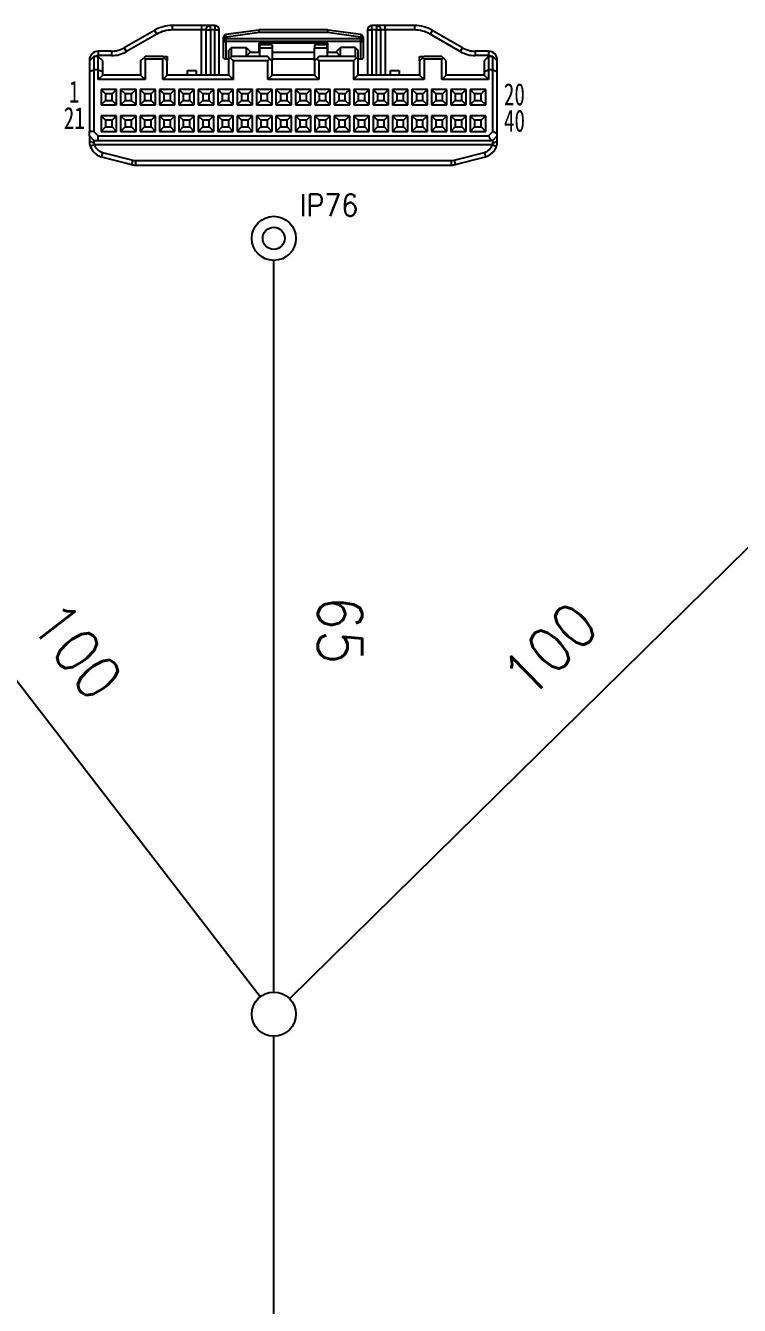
# Model space of a CAD drawing. Header units: inches. Extents: x 47316 to 59086, y 3141 to 11743.
# Drawn here: x 51089.5 to 51170.3, y 8710 to 8854.9 of the extents above; entities that cross this region are included whole.
import ezdxf

# ---------------------------------------------------------------- set-up
doc = ezdxf.new("R2010")
doc.units = ezdxf.units.IN
doc.header["$MEASUREMENT"] = 0
doc.layers.add('___SHELL', color=7, linetype='Continuous')
doc.styles.add('MtX_FangSong_GB2312', font='')
doc.styles.get("Standard").update_dxf_attribs({"font": ''})
doc.styles.get('MtX_FangSong_GB2312').set_extended_font_data('FangSong_GB2312')
doc.styles.get('Standard').set_extended_font_data('SimSun')
doc.linetypes.add('_VH_OTCON', pattern='A,0.0001,[7,VeSys.shx,S=0.1,R=0,X=0,Y=0],-0.4,[7,VeSys.shx,S=0.1,R=0,X=0,Y=0],-0.4,["X",Standard,S=1,R=0,X=-0.5,Y=-0.5],-0.0001,[7,VeSys.shx,S=0.1,R=0,X=0,Y=0],-0.4', length=1.2002)

msp = doc.modelspace()

# ---------------------------------------------------------------- linework, layer by layer
at = {"color": 0, "linetype": '_VH_OTCON', "lineweight": -2, "ltscale": 5}
for p, q in [((51117.59, 8745.44), (51117.59, 8828.31)), ((51116.06, 8744.92), (51061.87, 8815.18)), ((51119.37, 8744.69), (51187.95, 8812.2)), ((51117.59, 8625.32), (51117.59, 8740.44))]:
    msp.add_line(p, q, dxfattribs=at)
at = {"color": 0, "linetype": 'Continuous', "lineweight": -2}
for centre, radius in [((51117.59, 8830.81), 2.5), ((51117.59, 8830.81), 1.25), ((51117.59, 8742.94), 2.5)]:
    msp.add_circle(centre, radius, dxfattribs=at)
at = {"layer": '___SHELL', "color": 0, "lineweight": -2, "ltscale": 0.083205}
for p, q in [((51109.41, 8854.91), (51106.08, 8854.91)), ((51133.54, 8854.91), (51130.21, 8854.91)), ((51109.41, 8854.41), (51106.08, 8854.41)), ((51133.54, 8854.41), (51130.21, 8854.41))]:
    msp.add_line(p, q, dxfattribs=at)
at = {"layer": '___SHELL', "color": 0, "lineweight": -2, "ltscale": 0.0125}
for p, q in [((51106.08, 8854.91), (51106.08, 8854.41)), ((51109.41, 8854.91), (51109.41, 8854.41)), ((51110.41, 8854.41), (51110.41, 8854.91)), ((51110.91, 8854.91), (51110.41, 8854.91)), ((51110.91, 8854.91), (51110.91, 8854.41)), ((51128.71, 8854.41), (51128.71, 8854.91)), ((51129.21, 8854.91), (51128.71, 8854.91)), ((51129.21, 8854.91), (51129.21, 8854.41)), ((51130.21, 8854.41), (51130.21, 8854.91)), ((51133.54, 8854.91), (51133.54, 8854.41)), ((51104.08, 8854.37), (51104.33, 8853.94)), ((51109.91, 8854.41), (51109.41, 8854.41)), ((51109.91, 8854.41), (51110.41, 8854.41)), ((51110.91, 8854.41), (51110.41, 8854.41)), ((51110.91, 8854.41), (51111.41, 8854.41)), ((51128.21, 8854.41), (51128.71, 8854.41)), ((51129.21, 8854.41), (51128.71, 8854.41)), ((51129.21, 8854.41), (51129.71, 8854.41)), ((51130.21, 8854.41), (51129.71, 8854.41)), ((51135.54, 8854.37), (51135.29, 8853.94)), ((51097.71, 8852.01), (51097.71, 8851.51)), ((51099.21, 8852.01), (51099.21, 8851.51)), ((51100.66, 8852.4), (51100.91, 8851.96)), ((51138.96, 8852.4), (51138.71, 8851.96)), ((51140.41, 8852.01), (51140.41, 8851.51)), ((51141.91, 8852.01), (51141.91, 8851.51)), ((51097.71, 8851.41), (51097.21, 8851.41)), ((51105.01, 8851.41), (51105.51, 8851.41)), ((51134.11, 8851.41), (51134.61, 8851.41)), ((51142.41, 8851.41), (51141.91, 8851.41)), ((51097.71, 8849.91), (51097.21, 8849.91)), ((51107.81, 8849.31), (51107.81, 8849.81)), ((51108.81, 8849.81), (51108.81, 8849.31)), ((51130.81, 8849.31), (51130.81, 8849.81)), ((51131.81, 8849.81), (51131.81, 8849.31)), ((51142.41, 8849.91), (51141.91, 8849.91)), ((51097.21, 8842.91), (51096.71, 8842.91)), ((51096.71, 8842.41), (51096.71, 8842.91)), ((51097.21, 8841.91), (51097.71, 8841.91)), ((51097.71, 8841.91), (51097.71, 8842.41)), ((51098.18, 8840.54), (51098.06, 8840.06)), ((51142.35, 8841.41), (51142.83, 8841.26)), ((51101.61, 8839.65), (51101.49, 8839.16)), ((51101.94, 8839.61), (51101.94, 8839.11)), ((51137.68, 8839.61), (51137.68, 8839.11)), ((51138.01, 8839.65), (51138.13, 8839.16))]:
    msp.add_line(p, q, dxfattribs=at)
at = {"layer": '___SHELL', "color": 0, "lineweight": -2, "ltscale": 0.025}
for p, q in [((51110.41, 8854.91), (51109.41, 8854.91)), ((51130.21, 8854.91), (51129.21, 8854.91)), ((51112.51, 8851.11), (51112.51, 8852.11)), ((51112.81, 8851.41), (51112.81, 8852.41)), ((51114.46, 8852.41), (51114.46, 8851.41)), ((51115.91, 8852.91), (51115.91, 8851.91)), ((51123.71, 8851.91), (51123.71, 8852.91)), ((51125.16, 8851.41), (51125.16, 8852.41)), ((51126.81, 8852.41), (51126.81, 8851.41)), ((51127.11, 8852.11), (51127.11, 8851.11)), ((51107.81, 8849.81), (51108.81, 8849.81)), ((51130.81, 8849.81), (51131.81, 8849.81))]:
    msp.add_line(p, q, dxfattribs=at)
at = {"layer": '___SHELL', "color": 0, "lineweight": -2, "ltscale": 0.098779}
for p, q in [((51104.08, 8854.37), (51100.66, 8852.4)), ((51104.33, 8853.94), (51100.91, 8851.96)), ((51138.71, 8851.96), (51135.29, 8853.94)), ((51138.96, 8852.4), (51135.54, 8854.37))]:
    msp.add_line(p, q, dxfattribs=at)
at = {"layer": '___SHELL', "color": 0, "lineweight": -2, "ltscale": 0.127499}
for p, q in [((51109.41, 8849.31), (51109.41, 8854.41)), ((51109.91, 8854.41), (51109.91, 8849.31)), ((51110.41, 8854.41), (51110.41, 8849.31)), ((51110.91, 8849.31), (51110.91, 8854.41)), ((51111.41, 8849.31), (51111.41, 8854.41)), ((51128.21, 8854.41), (51128.21, 8849.31)), ((51128.71, 8854.41), (51128.71, 8849.31)), ((51129.21, 8849.31), (51129.21, 8854.41)), ((51129.71, 8849.31), (51129.71, 8854.41)), ((51130.21, 8854.41), (51130.21, 8849.31))]:
    msp.add_line(p, q, dxfattribs=at)
at = {"layer": '___SHELL', "color": 0, "lineweight": -2, "ltscale": 0.011926}
for p, q in [((51111.91, 8853.11), (51111.91, 8853.58)), ((51127.71, 8853.58), (51127.71, 8853.11))]:
    msp.add_line(p, q, dxfattribs=at)
at = {"layer": '___SHELL', "color": 0, "lineweight": -2, "ltscale": 0.007501}
for p, q in [((51111.91, 8853.58), (51112.21, 8853.58)), ((51127.41, 8853.58), (51127.71, 8853.58)), ((51111.91, 8853.11), (51112.21, 8853.11)), ((51127.41, 8853.11), (51127.71, 8853.11))]:
    msp.add_line(p, q, dxfattribs=at)
at = {"layer": '___SHELL', "color": 0, "lineweight": -2, "ltscale": 0.093938}
for p, q in [((51115.89, 8854.4), (51112.17, 8853.88)), ((51115.93, 8854.11), (51112.21, 8853.58)), ((51127.41, 8853.58), (51123.69, 8854.11)), ((51127.45, 8853.88), (51123.73, 8854.4))]:
    msp.add_line(p, q, dxfattribs=at)
at = {"layer": '___SHELL', "color": 0, "lineweight": -2, "ltscale": 0.0075}
for p, q in [((51112.21, 8853.58), (51112.17, 8853.88)), ((51112.21, 8853.11), (51112.21, 8853.41)), ((51115.89, 8854.4), (51115.93, 8854.11)), ((51123.69, 8854.41), (51123.69, 8854.11)), ((51123.69, 8854.11), (51123.73, 8854.4)), ((51127.45, 8853.88), (51127.41, 8853.58)), ((51127.41, 8853.41), (51127.41, 8853.11)), ((51112.21, 8851.14), (51112.51, 8851.14)), ((51127.11, 8851.14), (51127.41, 8851.14))]:
    msp.add_line(p, q, dxfattribs=at)
at = {"layer": '___SHELL', "color": 0, "lineweight": -2, "ltscale": 0.004427}
for p, q in [((51112.21, 8853.41), (51112.21, 8853.58)), ((51127.41, 8853.58), (51127.41, 8853.41))]:
    msp.add_line(p, q, dxfattribs=at)
at = {"layer": '___SHELL', "color": 0, "lineweight": -2, "ltscale": 0.379999}
for p, q in [((51127.41, 8853.41), (51112.21, 8853.41)), ((51127.41, 8853.11), (51112.21, 8853.11))]:
    msp.add_line(p, q, dxfattribs=at)
at = {"layer": '___SHELL', "color": 0, "lineweight": -2, "ltscale": 0.193951}
for p, q in [((51123.69, 8854.41), (51115.93, 8854.41)), ((51123.69, 8854.11), (51115.93, 8854.11))]:
    msp.add_line(p, q, dxfattribs=at)
at = {"layer": '___SHELL', "color": 0, "lineweight": -2, "ltscale": 0.002332}
msp.add_line((51115.93, 8854.31), (51115.93, 8854.41), dxfattribs=at)
at = {"layer": '___SHELL', "color": 0, "lineweight": -2, "ltscale": 0.005168}
msp.add_line((51115.93, 8854.11), (51115.93, 8854.31), dxfattribs=at)
at = {"layer": '___SHELL', "color": 0, "lineweight": -2, "ltscale": 0.0375}
for p, q in [((51099.21, 8852.01), (51097.71, 8852.01)), ((51141.91, 8852.01), (51140.41, 8852.01)), ((51097.21, 8851.41), (51097.21, 8849.91)), ((51099.21, 8851.51), (51097.71, 8851.51)), ((51097.71, 8849.91), (51097.71, 8851.41)), ((51141.91, 8851.51), (51140.41, 8851.51)), ((51141.91, 8851.41), (51141.91, 8849.91)), ((51142.41, 8849.91), (51142.41, 8851.41))]:
    msp.add_line(p, q, dxfattribs=at)
at = {"layer": '___SHELL', "color": 0, "lineweight": -2, "ltscale": 0.047373}
for p, q in [((51111.91, 8851.21), (51111.91, 8853.11)), ((51127.71, 8853.11), (51127.71, 8851.21))]:
    msp.add_line(p, q, dxfattribs=at)
at = {"layer": '___SHELL', "color": 0, "lineweight": -2, "ltscale": 0.04928}
for p, q in [((51112.21, 8851.14), (51112.21, 8853.11)), ((51127.41, 8853.11), (51127.41, 8851.14))]:
    msp.add_line(p, q, dxfattribs=at)
at = {"layer": '___SHELL', "color": 0, "lineweight": -2, "ltscale": 0.010606}
for p, q in [((51112.81, 8852.41), (51112.51, 8852.11)), ((51126.81, 8852.41), (51127.11, 8852.11))]:
    msp.add_line(p, q, dxfattribs=at)
at = {"layer": '___SHELL', "color": 0, "lineweight": -2, "ltscale": 0.041251}
for p, q in [((51112.81, 8852.41), (51114.46, 8852.41)), ((51126.81, 8852.41), (51125.16, 8852.41))]:
    msp.add_line(p, q, dxfattribs=at)
at = {"layer": '___SHELL', "color": 0, "lineweight": -2, "ltscale": 0.015909}
for p, q in [((51114.46, 8852.41), (51114.91, 8851.96)), ((51125.16, 8852.41), (51124.71, 8851.96))]:
    msp.add_line(p, q, dxfattribs=at)
at = {"layer": '___SHELL', "color": 0, "lineweight": -2, "ltscale": 0.016684}
for p, q in [((51114.91, 8851.9), (51114.46, 8851.41)), ((51125.16, 8851.41), (51124.71, 8851.9))]:
    msp.add_line(p, q, dxfattribs=at)
at = {"layer": '___SHELL', "color": 0, "lineweight": -2, "ltscale": 0.001429}
for p, q in [((51114.91, 8851.96), (51114.91, 8851.9)), ((51124.71, 8851.9), (51124.71, 8851.96))]:
    msp.add_line(p, q, dxfattribs=at)
at = {"layer": '___SHELL', "color": 0, "lineweight": -2, "ltscale": 0.026875}
for p, q in [((51114.91, 8851.91), (51115.99, 8851.91)), ((51123.64, 8851.91), (51124.71, 8851.91))]:
    msp.add_line(p, q, dxfattribs=at)
at = {"layer": '___SHELL', "color": 0, "lineweight": -2, "ltscale": 0.195001}
msp.add_line((51123.71, 8852.91), (51115.91, 8852.91), dxfattribs=at)
at = {"layer": '___SHELL', "color": 0, "lineweight": -2, "ltscale": 0.035625}
for p, q in [((51117.41, 8852.71), (51115.99, 8852.71)), ((51117.41, 8852.35), (51115.99, 8852.35)), ((51123.64, 8852.71), (51122.21, 8852.71)), ((51123.64, 8852.35), (51122.21, 8852.35))]:
    msp.add_line(p, q, dxfattribs=at)
at = {"layer": '___SHELL', "color": 0, "lineweight": -2, "ltscale": 0.009042}
for p, q in [((51115.99, 8852.71), (51115.99, 8852.35)), ((51117.41, 8852.71), (51117.41, 8852.35)), ((51122.21, 8852.71), (51122.21, 8852.35)), ((51123.64, 8852.35), (51123.64, 8852.71))]:
    msp.add_line(p, q, dxfattribs=at)
at = {"layer": '___SHELL', "color": 0, "lineweight": -2, "ltscale": 0.023458}
for p, q in [((51115.99, 8852.35), (51115.99, 8851.41)), ((51123.64, 8852.35), (51123.64, 8851.41))]:
    msp.add_line(p, q, dxfattribs=at)
at = {"layer": '___SHELL', "color": 0, "lineweight": -2, "ltscale": 0.035958}
for p, q in [((51117.41, 8852.35), (51117.41, 8850.91)), ((51122.21, 8850.91), (51122.21, 8852.35))]:
    msp.add_line(p, q, dxfattribs=at)
at = {"layer": '___SHELL', "color": 0, "lineweight": -2, "ltscale": 0.120001}
for p, q in [((51117.41, 8851.91), (51122.21, 8851.91)), ((51117.41, 8851.14), (51122.21, 8851.14)), ((51122.21, 8849.31), (51117.41, 8849.31))]:
    msp.add_line(p, q, dxfattribs=at)
at = {"layer": '___SHELL', "color": 0, "lineweight": -2, "ltscale": 0.017678}
for p, q in [((51097.21, 8851.41), (51096.71, 8850.91)), ((51098.21, 8850.91), (51097.71, 8851.41)), ((51141.91, 8851.41), (51141.41, 8850.91)), ((51142.91, 8850.91), (51142.41, 8851.41)), ((51098.21, 8849.31), (51097.71, 8848.81)), ((51102.51, 8849.31), (51103.01, 8848.81)), ((51105.51, 8849.31), (51105.01, 8848.81)), ((51113.01, 8848.81), (51112.51, 8849.31)), ((51117.41, 8849.31), (51116.91, 8848.81)), ((51122.21, 8849.31), (51122.71, 8848.81)), ((51126.61, 8848.81), (51127.11, 8849.31)), ((51134.11, 8849.31), (51134.61, 8848.81)), ((51137.11, 8849.31), (51136.61, 8848.81)), ((51141.41, 8849.31), (51141.91, 8848.81)), ((51098.04, 8847.68), (51098.54, 8847.18)), ((51099.79, 8847.68), (51099.29, 8847.18)), ((51100.24, 8847.68), (51100.74, 8847.18)), ((51101.99, 8847.68), (51101.49, 8847.18)), ((51102.44, 8847.68), (51102.94, 8847.18)), ((51104.19, 8847.68), (51103.69, 8847.18)), ((51104.64, 8847.68), (51105.14, 8847.18)), ((51106.39, 8847.68), (51105.89, 8847.18)), ((51106.84, 8847.68), (51107.34, 8847.18)), ((51108.59, 8847.68), (51108.09, 8847.18)), ((51109.04, 8847.68), (51109.54, 8847.18)), ((51110.79, 8847.68), (51110.29, 8847.18)), ((51111.24, 8847.68), (51111.74, 8847.18)), ((51112.99, 8847.68), (51112.49, 8847.18)), ((51113.44, 8847.68), (51113.94, 8847.18)), ((51115.19, 8847.68), (51114.69, 8847.18)), ((51115.64, 8847.68), (51116.14, 8847.18)), ((51117.39, 8847.68), (51116.89, 8847.18)), ((51117.84, 8847.68), (51118.34, 8847.18)), ((51119.59, 8847.68), (51119.09, 8847.18)), ((51120.04, 8847.68), (51120.54, 8847.18)), ((51121.79, 8847.68), (51121.29, 8847.18)), ((51122.24, 8847.68), (51122.74, 8847.18)), ((51123.99, 8847.68), (51123.49, 8847.18)), ((51124.44, 8847.68), (51124.94, 8847.18)), ((51126.19, 8847.68), (51125.69, 8847.18)), ((51126.64, 8847.68), (51127.14, 8847.18)), ((51128.39, 8847.68), (51127.89, 8847.18)), ((51128.84, 8847.68), (51129.34, 8847.18)), ((51130.59, 8847.68), (51130.09, 8847.18)), ((51131.04, 8847.68), (51131.54, 8847.18)), ((51132.79, 8847.68), (51132.29, 8847.18)), ((51133.24, 8847.68), (51133.74, 8847.18)), ((51134.99, 8847.68), (51134.49, 8847.18)), ((51135.44, 8847.68), (51135.94, 8847.18)), ((51137.19, 8847.68), (51136.69, 8847.18)), ((51137.64, 8847.68), (51138.14, 8847.18)), ((51139.39, 8847.68), (51138.89, 8847.18)), ((51139.84, 8847.68), (51140.34, 8847.18)), ((51141.59, 8847.68), (51141.09, 8847.18)), ((51098.04, 8845.93), (51098.54, 8846.43)), ((51099.79, 8845.93), (51099.29, 8846.43)), ((51100.24, 8845.93), (51100.74, 8846.43)), ((51101.99, 8845.93), (51101.49, 8846.43)), ((51102.44, 8845.93), (51102.94, 8846.43)), ((51104.19, 8845.93), (51103.69, 8846.43)), ((51104.64, 8845.93), (51105.14, 8846.43)), ((51106.39, 8845.93), (51105.89, 8846.43)), ((51106.84, 8845.93), (51107.34, 8846.43)), ((51108.59, 8845.93), (51108.09, 8846.43)), ((51109.04, 8845.93), (51109.54, 8846.43)), ((51110.79, 8845.93), (51110.29, 8846.43)), ((51111.24, 8845.93), (51111.74, 8846.43)), ((51112.99, 8845.93), (51112.49, 8846.43)), ((51113.44, 8845.93), (51113.94, 8846.43)), ((51115.19, 8845.93), (51114.69, 8846.43)), ((51115.64, 8845.93), (51116.14, 8846.43)), ((51117.39, 8845.93), (51116.89, 8846.43)), ((51117.84, 8845.93), (51118.34, 8846.43)), ((51119.59, 8845.93), (51119.09, 8846.43)), ((51120.04, 8845.93), (51120.54, 8846.43)), ((51121.79, 8845.93), (51121.29, 8846.43)), ((51122.24, 8845.93), (51122.74, 8846.43)), ((51123.99, 8845.93), (51123.49, 8846.43)), ((51124.44, 8845.93), (51124.94, 8846.43)), ((51126.19, 8845.93), (51125.69, 8846.43)), ((51126.64, 8845.93), (51127.14, 8846.43)), ((51128.39, 8845.93), (51127.89, 8846.43)), ((51128.84, 8845.93), (51129.34, 8846.43)), ((51130.59, 8845.93), (51130.09, 8846.43)), ((51131.04, 8845.93), (51131.54, 8846.43)), ((51132.79, 8845.93), (51132.29, 8846.43)), ((51133.24, 8845.93), (51133.74, 8846.43)), ((51134.99, 8845.93), (51134.49, 8846.43)), ((51135.44, 8845.93), (51135.94, 8846.43)), ((51137.19, 8845.93), (51136.69, 8846.43)), ((51137.64, 8845.93), (51138.14, 8846.43)), ((51139.39, 8845.93), (51138.89, 8846.43)), ((51139.84, 8845.93), (51140.34, 8846.43)), ((51141.59, 8845.93), (51141.09, 8846.43)), ((51098.04, 8844.68), (51098.54, 8844.18)), ((51099.79, 8844.68), (51099.29, 8844.18)), ((51100.24, 8844.68), (51100.74, 8844.18)), ((51101.99, 8844.68), (51101.49, 8844.18)), ((51102.44, 8844.68), (51102.94, 8844.18)), ((51104.19, 8844.68), (51103.69, 8844.18)), ((51104.64, 8844.68), (51105.14, 8844.18)), ((51106.39, 8844.68), (51105.89, 8844.18)), ((51106.84, 8844.68), (51107.34, 8844.18)), ((51108.59, 8844.68), (51108.09, 8844.18)), ((51109.04, 8844.68), (51109.54, 8844.18)), ((51110.79, 8844.68), (51110.29, 8844.18)), ((51111.24, 8844.68), (51111.74, 8844.18)), ((51112.99, 8844.68), (51112.49, 8844.18)), ((51113.44, 8844.68), (51113.94, 8844.18)), ((51115.19, 8844.68), (51114.69, 8844.18)), ((51115.64, 8844.68), (51116.14, 8844.18)), ((51117.39, 8844.68), (51116.89, 8844.18)), ((51117.84, 8844.68), (51118.34, 8844.18)), ((51119.59, 8844.68), (51119.09, 8844.18)), ((51120.04, 8844.68), (51120.54, 8844.18)), ((51121.79, 8844.68), (51121.29, 8844.18)), ((51122.24, 8844.68), (51122.74, 8844.18)), ((51123.99, 8844.68), (51123.49, 8844.18)), ((51124.44, 8844.68), (51124.94, 8844.18)), ((51126.19, 8844.68), (51125.69, 8844.18)), ((51126.64, 8844.68), (51127.14, 8844.18)), ((51128.39, 8844.68), (51127.89, 8844.18)), ((51128.84, 8844.68), (51129.34, 8844.18)), ((51130.59, 8844.68), (51130.09, 8844.18)), ((51131.04, 8844.68), (51131.54, 8844.18)), ((51132.79, 8844.68), (51132.29, 8844.18)), ((51133.24, 8844.68), (51133.74, 8844.18)), ((51134.99, 8844.68), (51134.49, 8844.18)), ((51135.44, 8844.68), (51135.94, 8844.18)), ((51137.19, 8844.68), (51136.69, 8844.18)), ((51137.64, 8844.68), (51138.14, 8844.18)), ((51139.39, 8844.68), (51138.89, 8844.18)), ((51139.84, 8844.68), (51140.34, 8844.18)), ((51141.59, 8844.68), (51141.09, 8844.18)), ((51098.04, 8842.93), (51098.54, 8843.43)), ((51099.79, 8842.93), (51099.29, 8843.43)), ((51100.24, 8842.93), (51100.74, 8843.43)), ((51101.99, 8842.93), (51101.49, 8843.43)), ((51102.44, 8842.93), (51102.94, 8843.43)), ((51104.19, 8842.93), (51103.69, 8843.43)), ((51104.64, 8842.93), (51105.14, 8843.43)), ((51106.39, 8842.93), (51105.89, 8843.43)), ((51106.84, 8842.93), (51107.34, 8843.43)), ((51108.59, 8842.93), (51108.09, 8843.43)), ((51109.04, 8842.93), (51109.54, 8843.43)), ((51110.79, 8842.93), (51110.29, 8843.43)), ((51111.24, 8842.93), (51111.74, 8843.43)), ((51112.99, 8842.93), (51112.49, 8843.43)), ((51113.44, 8842.93), (51113.94, 8843.43)), ((51115.19, 8842.93), (51114.69, 8843.43)), ((51115.64, 8842.93), (51116.14, 8843.43)), ((51117.39, 8842.93), (51116.89, 8843.43)), ((51117.84, 8842.93), (51118.34, 8843.43)), ((51119.59, 8842.93), (51119.09, 8843.43)), ((51120.04, 8842.93), (51120.54, 8843.43)), ((51121.79, 8842.93), (51121.29, 8843.43)), ((51122.24, 8842.93), (51122.74, 8843.43)), ((51123.99, 8842.93), (51123.49, 8843.43)), ((51124.44, 8842.93), (51124.94, 8843.43)), ((51126.19, 8842.93), (51125.69, 8843.43)), ((51126.64, 8842.93), (51127.14, 8843.43)), ((51128.39, 8842.93), (51127.89, 8843.43)), ((51128.84, 8842.93), (51129.34, 8843.43)), ((51130.59, 8842.93), (51130.09, 8843.43)), ((51131.04, 8842.93), (51131.54, 8843.43)), ((51132.79, 8842.93), (51132.29, 8843.43)), ((51133.24, 8842.93), (51133.74, 8843.43)), ((51134.99, 8842.93), (51134.49, 8843.43)), ((51135.44, 8842.93), (51135.94, 8843.43)), ((51137.19, 8842.93), (51136.69, 8843.43)), ((51137.64, 8842.93), (51138.14, 8843.43)), ((51139.39, 8842.93), (51138.89, 8843.43)), ((51139.84, 8842.93), (51140.34, 8843.43)), ((51141.59, 8842.93), (51141.09, 8843.43)), ((51096.71, 8842.41), (51097.21, 8841.91)), ((51097.21, 8842.91), (51097.71, 8842.41)), ((51142.41, 8842.91), (51141.91, 8842.41)), ((51142.41, 8841.91), (51142.91, 8842.41))]:
    msp.add_line(p, q, dxfattribs=at)
at = {"layer": '___SHELL', "color": 0, "lineweight": -2, "ltscale": 0.0025}
for p, q in [((51096.71, 8851.01), (51096.71, 8850.91)), ((51142.91, 8850.91), (51142.91, 8851.01))]:
    msp.add_line(p, q, dxfattribs=at)
at = {"layer": '___SHELL', "color": 0, "lineweight": -2, "ltscale": 0.002499}
for p, q in [((51096.71, 8851.01), (51096.81, 8851.01)), ((51142.81, 8851.01), (51142.91, 8851.01))]:
    msp.add_line(p, q, dxfattribs=at)
at = {"layer": '___SHELL', "color": 0, "lineweight": -2, "ltscale": 0.030177}
for p, q in [((51096.71, 8850.91), (51096.71, 8849.7)), ((51098.21, 8849.7), (51098.21, 8850.91)), ((51141.41, 8850.91), (51141.41, 8849.7)), ((51142.91, 8849.7), (51142.91, 8850.91))]:
    msp.add_line(p, q, dxfattribs=at)
at = {"layer": '___SHELL', "color": 0, "lineweight": -2, "ltscale": 0.012374}
for p, q in [((51102.51, 8850.91), (51102.86, 8851.26)), ((51137.11, 8850.91), (51136.76, 8851.26))]:
    msp.add_line(p, q, dxfattribs=at)
at = {"layer": '___SHELL', "color": 0, "lineweight": -2, "ltscale": 0.039999}
for p, q in [((51102.51, 8850.91), (51102.51, 8849.31)), ((51105.51, 8849.31), (51105.51, 8850.91)), ((51117.41, 8849.31), (51117.41, 8850.91)), ((51122.21, 8850.91), (51122.21, 8849.31)), ((51134.11, 8850.91), (51134.11, 8849.31)), ((51137.11, 8849.31), (51137.11, 8850.91))]:
    msp.add_line(p, q, dxfattribs=at)
at = {"layer": '___SHELL', "color": 0, "lineweight": -2, "ltscale": 0.005304}
for p, q in [((51103.01, 8851.41), (51102.86, 8851.26)), ((51102.86, 8851.26), (51103.01, 8851.11)), ((51112.81, 8851.41), (51112.66, 8851.26)), ((51126.81, 8851.41), (51126.96, 8851.26)), ((51136.61, 8851.41), (51136.76, 8851.26)), ((51136.76, 8851.26), (51136.61, 8851.11))]:
    msp.add_line(p, q, dxfattribs=at)
at = {"layer": '___SHELL', "color": 0, "lineweight": -2, "ltscale": 0.05}
for p, q in [((51105.01, 8851.41), (51103.01, 8851.41)), ((51105.01, 8851.11), (51103.01, 8851.11)), ((51136.61, 8851.41), (51134.61, 8851.41)), ((51136.61, 8851.11), (51134.61, 8851.11))]:
    msp.add_line(p, q, dxfattribs=at)
at = {"layer": '___SHELL', "color": 0, "lineweight": -2, "ltscale": 0.0575}
for p, q in [((51103.01, 8851.11), (51103.01, 8848.81)), ((51105.01, 8848.81), (51105.01, 8851.11)), ((51134.61, 8851.11), (51134.61, 8848.81)), ((51136.61, 8848.81), (51136.61, 8851.11))]:
    msp.add_line(p, q, dxfattribs=at)
at = {"layer": '___SHELL', "color": 0, "lineweight": -2, "ltscale": 0.005303}
for p, q in [((51105.01, 8851.41), (51105.16, 8851.26)), ((51105.16, 8851.26), (51105.01, 8851.11)), ((51112.51, 8851.11), (51112.66, 8851.26)), ((51126.96, 8851.26), (51127.11, 8851.11)), ((51134.61, 8851.41), (51134.46, 8851.26)), ((51134.61, 8851.11), (51134.46, 8851.26))]:
    msp.add_line(p, q, dxfattribs=at)
at = {"layer": '___SHELL', "color": 0, "lineweight": -2, "ltscale": 0.012375}
for p, q in [((51105.51, 8850.91), (51105.16, 8851.26)), ((51112.66, 8851.26), (51113.01, 8850.91)), ((51126.61, 8850.91), (51126.96, 8851.26)), ((51134.11, 8850.91), (51134.46, 8851.26))]:
    msp.add_line(p, q, dxfattribs=at)
at = {"layer": '___SHELL', "color": 0, "lineweight": -2, "ltscale": 0.012499}
for p, q in [((51105.51, 8851.41), (51105.51, 8850.91)), ((51134.11, 8850.91), (51134.11, 8851.41))]:
    msp.add_line(p, q, dxfattribs=at)
at = {"layer": '___SHELL', "color": 0, "lineweight": -2, "ltscale": 0.045}
for p, q in [((51112.51, 8849.31), (51112.51, 8851.11)), ((51127.11, 8851.11), (51127.11, 8849.31))]:
    msp.add_line(p, q, dxfattribs=at)
at = {"layer": '___SHELL', "color": 0, "lineweight": -2, "ltscale": 0.102499}
for p, q in [((51116.91, 8851.41), (51112.81, 8851.41)), ((51126.81, 8851.41), (51122.71, 8851.41))]:
    msp.add_line(p, q, dxfattribs=at)
at = {"layer": '___SHELL', "color": 0, "lineweight": -2, "ltscale": 0.097499}
for p, q in [((51116.91, 8850.91), (51113.01, 8850.91)), ((51126.61, 8850.91), (51122.71, 8850.91))]:
    msp.add_line(p, q, dxfattribs=at)
at = {"layer": '___SHELL', "color": 0, "lineweight": -2, "ltscale": 0.052499}
for p, q in [((51113.01, 8848.81), (51113.01, 8850.91)), ((51116.91, 8848.81), (51116.91, 8850.91)), ((51122.71, 8850.91), (51122.71, 8848.81)), ((51126.61, 8850.91), (51126.61, 8848.81))]:
    msp.add_line(p, q, dxfattribs=at)
at = {"layer": '___SHELL', "color": 0, "lineweight": -2, "ltscale": 0.008839}
for p, q in [((51116.91, 8851.41), (51117.16, 8851.16)), ((51117.16, 8851.16), (51116.91, 8850.91)), ((51117.41, 8850.91), (51117.16, 8851.16)), ((51122.21, 8850.91), (51122.46, 8851.16)), ((51122.46, 8851.16), (51122.71, 8851.41)), ((51122.71, 8850.91), (51122.46, 8851.16))]:
    msp.add_line(p, q, dxfattribs=at)
at = {"layer": '___SHELL', "color": 0, "lineweight": -2, "ltscale": 0.01353}
for p, q in [((51096.71, 8849.7), (51097.21, 8849.91)), ((51097.71, 8849.91), (51098.21, 8849.7)), ((51141.41, 8849.7), (51141.91, 8849.91)), ((51142.41, 8849.91), (51142.91, 8849.7))]:
    msp.add_line(p, q, dxfattribs=at)
at = {"layer": '___SHELL', "color": 0, "lineweight": -2, "ltscale": 0.169823}
msp.add_line((51096.71, 8849.7), (51096.71, 8842.91), dxfattribs=at)
at = {"layer": '___SHELL', "color": 0, "lineweight": -2, "ltscale": 0.175}
for p, q in [((51097.21, 8849.91), (51097.21, 8842.91)), ((51112.51, 8849.31), (51105.51, 8849.31)), ((51134.11, 8849.31), (51127.11, 8849.31)), ((51142.41, 8842.91), (51142.41, 8849.91))]:
    msp.add_line(p, q, dxfattribs=at)
at = {"layer": '___SHELL', "color": 0, "lineweight": -2, "ltscale": 0.027499}
for p, q in [((51097.71, 8848.81), (51097.71, 8849.91)), ((51141.91, 8849.91), (51141.91, 8848.81))]:
    msp.add_line(p, q, dxfattribs=at)
at = {"layer": '___SHELL', "color": 0, "lineweight": -2, "ltscale": 0.009822}
for p, q in [((51098.21, 8849.31), (51098.21, 8849.7)), ((51141.41, 8849.7), (51141.41, 8849.31))]:
    msp.add_line(p, q, dxfattribs=at)
at = {"layer": '___SHELL', "color": 0, "lineweight": -2, "ltscale": 0.1075}
for p, q in [((51102.51, 8849.31), (51098.21, 8849.31)), ((51141.41, 8849.31), (51137.11, 8849.31))]:
    msp.add_line(p, q, dxfattribs=at)
at = {"layer": '___SHELL', "color": 0, "lineweight": -2, "ltscale": 0.176073}
msp.add_line((51142.91, 8842.66), (51142.91, 8849.7), dxfattribs=at)
at = {"layer": '___SHELL', "color": 0, "lineweight": -2, "ltscale": 0.1325}
for p, q in [((51103.01, 8848.81), (51097.71, 8848.81)), ((51141.91, 8848.81), (51136.61, 8848.81))]:
    msp.add_line(p, q, dxfattribs=at)
at = {"layer": '___SHELL', "color": 0, "lineweight": -2, "ltscale": 0.04375}
for p, q in [((51099.79, 8847.68), (51098.04, 8847.68)), ((51098.04, 8847.68), (51098.04, 8845.93)), ((51099.79, 8845.93), (51099.79, 8847.68)), ((51101.99, 8847.68), (51100.24, 8847.68)), ((51100.24, 8847.68), (51100.24, 8845.93)), ((51101.99, 8845.93), (51101.99, 8847.68)), ((51104.19, 8847.68), (51102.44, 8847.68)), ((51102.44, 8847.68), (51102.44, 8845.93)), ((51104.19, 8845.93), (51104.19, 8847.68)), ((51106.39, 8847.68), (51104.64, 8847.68)), ((51104.64, 8847.68), (51104.64, 8845.93)), ((51106.39, 8845.93), (51106.39, 8847.68)), ((51108.59, 8847.68), (51106.84, 8847.68)), ((51106.84, 8847.68), (51106.84, 8845.93)), ((51108.59, 8845.93), (51108.59, 8847.68)), ((51110.79, 8847.68), (51109.04, 8847.68)), ((51109.04, 8847.68), (51109.04, 8845.93)), ((51110.79, 8845.93), (51110.79, 8847.68)), ((51112.99, 8847.68), (51111.24, 8847.68)), ((51111.24, 8847.68), (51111.24, 8845.93)), ((51112.99, 8845.93), (51112.99, 8847.68)), ((51115.19, 8847.68), (51113.44, 8847.68)), ((51113.44, 8847.68), (51113.44, 8845.93)), ((51115.19, 8845.93), (51115.19, 8847.68)), ((51117.39, 8847.68), (51115.64, 8847.68)), ((51115.64, 8847.68), (51115.64, 8845.93)), ((51117.39, 8845.93), (51117.39, 8847.68)), ((51119.59, 8847.68), (51117.84, 8847.68)), ((51117.84, 8847.68), (51117.84, 8845.93)), ((51119.59, 8845.93), (51119.59, 8847.68)), ((51121.79, 8847.68), (51120.04, 8847.68)), ((51120.04, 8847.68), (51120.04, 8845.93)), ((51121.79, 8845.93), (51121.79, 8847.68)), ((51123.99, 8847.68), (51122.24, 8847.68)), ((51122.24, 8847.68), (51122.24, 8845.93)), ((51123.99, 8845.93), (51123.99, 8847.68)), ((51126.19, 8847.68), (51124.44, 8847.68)), ((51124.44, 8847.68), (51124.44, 8845.93)), ((51126.19, 8845.93), (51126.19, 8847.68)), ((51128.39, 8847.68), (51126.64, 8847.68)), ((51126.64, 8847.68), (51126.64, 8845.93)), ((51128.39, 8845.93), (51128.39, 8847.68)), ((51130.59, 8847.68), (51128.84, 8847.68)), ((51128.84, 8847.68), (51128.84, 8845.93)), ((51130.59, 8845.93), (51130.59, 8847.68)), ((51132.79, 8847.68), (51131.04, 8847.68)), ((51131.04, 8847.68), (51131.04, 8845.93)), ((51132.79, 8845.93), (51132.79, 8847.68)), ((51134.99, 8847.68), (51133.24, 8847.68)), ((51133.24, 8847.68), (51133.24, 8845.93)), ((51134.99, 8845.93), (51134.99, 8847.68)), ((51137.19, 8847.68), (51135.44, 8847.68)), ((51135.44, 8847.68), (51135.44, 8845.93)), ((51137.19, 8845.93), (51137.19, 8847.68)), ((51139.39, 8847.68), (51137.64, 8847.68)), ((51137.64, 8847.68), (51137.64, 8845.93)), ((51139.39, 8845.93), (51139.39, 8847.68)), ((51141.59, 8847.68), (51139.84, 8847.68)), ((51139.84, 8847.68), (51139.84, 8845.93)), ((51141.59, 8845.93), (51141.59, 8847.68)), ((51098.04, 8845.93), (51099.79, 8845.93)), ((51099.79, 8844.68), (51098.04, 8844.68)), ((51098.04, 8844.68), (51098.04, 8842.93)), ((51099.79, 8842.93), (51099.79, 8844.68)), ((51100.24, 8845.93), (51101.99, 8845.93)), ((51101.99, 8844.68), (51100.24, 8844.68)), ((51100.24, 8844.68), (51100.24, 8842.93)), ((51101.99, 8842.93), (51101.99, 8844.68)), ((51102.44, 8845.93), (51104.19, 8845.93)), ((51104.19, 8844.68), (51102.44, 8844.68)), ((51102.44, 8844.68), (51102.44, 8842.93)), ((51104.19, 8842.93), (51104.19, 8844.68)), ((51104.64, 8845.93), (51106.39, 8845.93)), ((51106.39, 8844.68), (51104.64, 8844.68)), ((51104.64, 8844.68), (51104.64, 8842.93)), ((51106.39, 8842.93), (51106.39, 8844.68)), ((51106.84, 8845.93), (51108.59, 8845.93)), ((51108.59, 8844.68), (51106.84, 8844.68)), ((51106.84, 8844.68), (51106.84, 8842.93)), ((51108.59, 8842.93), (51108.59, 8844.68)), ((51109.04, 8845.93), (51110.79, 8845.93)), ((51110.79, 8844.68), (51109.04, 8844.68)), ((51109.04, 8844.68), (51109.04, 8842.93)), ((51110.79, 8842.93), (51110.79, 8844.68)), ((51111.24, 8845.93), (51112.99, 8845.93)), ((51112.99, 8844.68), (51111.24, 8844.68)), ((51111.24, 8844.68), (51111.24, 8842.93)), ((51112.99, 8842.93), (51112.99, 8844.68)), ((51113.44, 8845.93), (51115.19, 8845.93)), ((51115.19, 8844.68), (51113.44, 8844.68)), ((51113.44, 8844.68), (51113.44, 8842.93)), ((51115.19, 8842.93), (51115.19, 8844.68)), ((51115.64, 8845.93), (51117.39, 8845.93)), ((51117.39, 8844.68), (51115.64, 8844.68)), ((51115.64, 8844.68), (51115.64, 8842.93)), ((51117.39, 8842.93), (51117.39, 8844.68)), ((51117.84, 8845.93), (51119.59, 8845.93)), ((51119.59, 8844.68), (51117.84, 8844.68)), ((51117.84, 8844.68), (51117.84, 8842.93)), ((51119.59, 8842.93), (51119.59, 8844.68)), ((51120.04, 8845.93), (51121.79, 8845.93)), ((51121.79, 8844.68), (51120.04, 8844.68)), ((51120.04, 8844.68), (51120.04, 8842.93)), ((51121.79, 8842.93), (51121.79, 8844.68)), ((51122.24, 8845.93), (51123.99, 8845.93)), ((51123.99, 8844.68), (51122.24, 8844.68)), ((51122.24, 8844.68), (51122.24, 8842.93)), ((51123.99, 8842.93), (51123.99, 8844.68)), ((51124.44, 8845.93), (51126.19, 8845.93)), ((51126.19, 8844.68), (51124.44, 8844.68)), ((51124.44, 8844.68), (51124.44, 8842.93)), ((51126.19, 8842.93), (51126.19, 8844.68)), ((51126.64, 8845.93), (51128.39, 8845.93)), ((51128.39, 8844.68), (51126.64, 8844.68)), ((51126.64, 8844.68), (51126.64, 8842.93)), ((51128.39, 8842.93), (51128.39, 8844.68)), ((51128.84, 8845.93), (51130.59, 8845.93)), ((51130.59, 8844.68), (51128.84, 8844.68)), ((51128.84, 8844.68), (51128.84, 8842.93)), ((51130.59, 8842.93), (51130.59, 8844.68)), ((51131.04, 8845.93), (51132.79, 8845.93)), ((51132.79, 8844.68), (51131.04, 8844.68)), ((51131.04, 8844.68), (51131.04, 8842.93)), ((51132.79, 8842.93), (51132.79, 8844.68)), ((51133.24, 8845.93), (51134.99, 8845.93)), ((51134.99, 8844.68), (51133.24, 8844.68)), ((51133.24, 8844.68), (51133.24, 8842.93)), ((51134.99, 8842.93), (51134.99, 8844.68)), ((51135.44, 8845.93), (51137.19, 8845.93)), ((51137.19, 8844.68), (51135.44, 8844.68)), ((51135.44, 8844.68), (51135.44, 8842.93)), ((51137.19, 8842.93), (51137.19, 8844.68)), ((51137.64, 8845.93), (51139.39, 8845.93)), ((51139.39, 8844.68), (51137.64, 8844.68)), ((51137.64, 8844.68), (51137.64, 8842.93)), ((51139.39, 8842.93), (51139.39, 8844.68)), ((51139.84, 8845.93), (51141.59, 8845.93)), ((51141.59, 8844.68), (51139.84, 8844.68)), ((51139.84, 8844.68), (51139.84, 8842.93)), ((51141.59, 8842.93), (51141.59, 8844.68)), ((51098.04, 8842.93), (51099.79, 8842.93)), ((51100.24, 8842.93), (51101.99, 8842.93)), ((51102.44, 8842.93), (51104.19, 8842.93)), ((51104.64, 8842.93), (51106.39, 8842.93)), ((51106.84, 8842.93), (51108.59, 8842.93)), ((51109.04, 8842.93), (51110.79, 8842.93)), ((51111.24, 8842.93), (51112.99, 8842.93)), ((51113.44, 8842.93), (51115.19, 8842.93)), ((51115.64, 8842.93), (51117.39, 8842.93)), ((51117.84, 8842.93), (51119.59, 8842.93)), ((51120.04, 8842.93), (51121.79, 8842.93)), ((51122.24, 8842.93), (51123.99, 8842.93)), ((51124.44, 8842.93), (51126.19, 8842.93)), ((51126.64, 8842.93), (51128.39, 8842.93)), ((51128.84, 8842.93), (51130.59, 8842.93)), ((51131.04, 8842.93), (51132.79, 8842.93)), ((51133.24, 8842.93), (51134.99, 8842.93)), ((51135.44, 8842.93), (51137.19, 8842.93)), ((51137.64, 8842.93), (51139.39, 8842.93)), ((51139.84, 8842.93), (51141.59, 8842.93))]:
    msp.add_line(p, q, dxfattribs=at)
at = {"layer": '___SHELL', "color": 0, "lineweight": -2, "ltscale": 0.2}
for p, q in [((51113.01, 8848.81), (51105.01, 8848.81)), ((51134.61, 8848.81), (51126.61, 8848.81))]:
    msp.add_line(p, q, dxfattribs=at)
at = {"layer": '___SHELL', "color": 0, "lineweight": -2, "ltscale": 0.145001}
msp.add_line((51122.71, 8848.81), (51116.91, 8848.81), dxfattribs=at)
at = {"layer": '___SHELL', "color": 0, "lineweight": -2, "ltscale": 0.01875}
for p, q in [((51099.29, 8847.18), (51098.54, 8847.18)), ((51098.54, 8847.18), (51098.54, 8846.43)), ((51098.54, 8846.43), (51099.29, 8846.43)), ((51099.29, 8846.43), (51099.29, 8847.18)), ((51101.49, 8847.18), (51100.74, 8847.18)), ((51100.74, 8847.18), (51100.74, 8846.43)), ((51100.74, 8846.43), (51101.49, 8846.43)), ((51101.49, 8846.43), (51101.49, 8847.18)), ((51103.69, 8847.18), (51102.94, 8847.18)), ((51102.94, 8847.18), (51102.94, 8846.43)), ((51102.94, 8846.43), (51103.69, 8846.43)), ((51103.69, 8846.43), (51103.69, 8847.18)), ((51105.89, 8847.18), (51105.14, 8847.18)), ((51105.14, 8847.18), (51105.14, 8846.43)), ((51105.14, 8846.43), (51105.89, 8846.43)), ((51105.89, 8846.43), (51105.89, 8847.18)), ((51108.09, 8847.18), (51107.34, 8847.18)), ((51107.34, 8847.18), (51107.34, 8846.43)), ((51107.34, 8846.43), (51108.09, 8846.43)), ((51108.09, 8846.43), (51108.09, 8847.18)), ((51110.29, 8847.18), (51109.54, 8847.18)), ((51109.54, 8847.18), (51109.54, 8846.43)), ((51109.54, 8846.43), (51110.29, 8846.43)), ((51110.29, 8846.43), (51110.29, 8847.18)), ((51112.49, 8847.18), (51111.74, 8847.18)), ((51111.74, 8847.18), (51111.74, 8846.43)), ((51111.74, 8846.43), (51112.49, 8846.43)), ((51112.49, 8846.43), (51112.49, 8847.18)), ((51114.69, 8847.18), (51113.94, 8847.18)), ((51113.94, 8847.18), (51113.94, 8846.43)), ((51113.94, 8846.43), (51114.69, 8846.43)), ((51114.69, 8846.43), (51114.69, 8847.18)), ((51116.89, 8847.18), (51116.14, 8847.18)), ((51116.14, 8847.18), (51116.14, 8846.43)), ((51116.14, 8846.43), (51116.89, 8846.43)), ((51116.89, 8846.43), (51116.89, 8847.18)), ((51119.09, 8847.18), (51118.34, 8847.18)), ((51118.34, 8847.18), (51118.34, 8846.43)), ((51118.34, 8846.43), (51119.09, 8846.43)), ((51119.09, 8846.43), (51119.09, 8847.18)), ((51121.29, 8847.18), (51120.54, 8847.18)), ((51120.54, 8847.18), (51120.54, 8846.43)), ((51120.54, 8846.43), (51121.29, 8846.43)), ((51121.29, 8846.43), (51121.29, 8847.18)), ((51123.49, 8847.18), (51122.74, 8847.18)), ((51122.74, 8847.18), (51122.74, 8846.43)), ((51122.74, 8846.43), (51123.49, 8846.43)), ((51123.49, 8846.43), (51123.49, 8847.18)), ((51125.69, 8847.18), (51124.94, 8847.18)), ((51124.94, 8847.18), (51124.94, 8846.43)), ((51124.94, 8846.43), (51125.69, 8846.43)), ((51125.69, 8846.43), (51125.69, 8847.18)), ((51127.89, 8847.18), (51127.14, 8847.18)), ((51127.14, 8847.18), (51127.14, 8846.43)), ((51127.14, 8846.43), (51127.89, 8846.43)), ((51127.89, 8846.43), (51127.89, 8847.18)), ((51130.09, 8847.18), (51129.34, 8847.18)), ((51129.34, 8847.18), (51129.34, 8846.43)), ((51129.34, 8846.43), (51130.09, 8846.43)), ((51130.09, 8846.43), (51130.09, 8847.18)), ((51132.29, 8847.18), (51131.54, 8847.18)), ((51131.54, 8847.18), (51131.54, 8846.43)), ((51131.54, 8846.43), (51132.29, 8846.43)), ((51132.29, 8846.43), (51132.29, 8847.18)), ((51134.49, 8847.18), (51133.74, 8847.18)), ((51133.74, 8847.18), (51133.74, 8846.43)), ((51133.74, 8846.43), (51134.49, 8846.43)), ((51134.49, 8846.43), (51134.49, 8847.18)), ((51136.69, 8847.18), (51135.94, 8847.18)), ((51135.94, 8847.18), (51135.94, 8846.43)), ((51135.94, 8846.43), (51136.69, 8846.43)), ((51136.69, 8846.43), (51136.69, 8847.18)), ((51138.89, 8847.18), (51138.14, 8847.18)), ((51138.14, 8847.18), (51138.14, 8846.43)), ((51138.14, 8846.43), (51138.89, 8846.43)), ((51138.89, 8846.43), (51138.89, 8847.18)), ((51141.09, 8847.18), (51140.34, 8847.18)), ((51140.34, 8847.18), (51140.34, 8846.43)), ((51140.34, 8846.43), (51141.09, 8846.43)), ((51141.09, 8846.43), (51141.09, 8847.18)), ((51099.29, 8844.18), (51098.54, 8844.18)), ((51098.54, 8844.18), (51098.54, 8843.43)), ((51098.54, 8843.43), (51099.29, 8843.43)), ((51099.29, 8843.43), (51099.29, 8844.18)), ((51101.49, 8844.18), (51100.74, 8844.18)), ((51100.74, 8844.18), (51100.74, 8843.43)), ((51100.74, 8843.43), (51101.49, 8843.43)), ((51101.49, 8843.43), (51101.49, 8844.18)), ((51103.69, 8844.18), (51102.94, 8844.18)), ((51102.94, 8844.18), (51102.94, 8843.43)), ((51102.94, 8843.43), (51103.69, 8843.43)), ((51103.69, 8843.43), (51103.69, 8844.18)), ((51105.89, 8844.18), (51105.14, 8844.18)), ((51105.14, 8844.18), (51105.14, 8843.43)), ((51105.14, 8843.43), (51105.89, 8843.43)), ((51105.89, 8843.43), (51105.89, 8844.18)), ((51108.09, 8844.18), (51107.34, 8844.18)), ((51107.34, 8844.18), (51107.34, 8843.43)), ((51107.34, 8843.43), (51108.09, 8843.43)), ((51108.09, 8843.43), (51108.09, 8844.18)), ((51110.29, 8844.18), (51109.54, 8844.18)), ((51109.54, 8844.18), (51109.54, 8843.43)), ((51109.54, 8843.43), (51110.29, 8843.43)), ((51110.29, 8843.43), (51110.29, 8844.18)), ((51112.49, 8844.18), (51111.74, 8844.18)), ((51111.74, 8844.18), (51111.74, 8843.43)), ((51111.74, 8843.43), (51112.49, 8843.43)), ((51112.49, 8843.43), (51112.49, 8844.18)), ((51114.69, 8844.18), (51113.94, 8844.18)), ((51113.94, 8844.18), (51113.94, 8843.43)), ((51113.94, 8843.43), (51114.69, 8843.43)), ((51114.69, 8843.43), (51114.69, 8844.18)), ((51116.89, 8844.18), (51116.14, 8844.18)), ((51116.14, 8844.18), (51116.14, 8843.43)), ((51116.14, 8843.43), (51116.89, 8843.43)), ((51116.89, 8843.43), (51116.89, 8844.18)), ((51119.09, 8844.18), (51118.34, 8844.18)), ((51118.34, 8844.18), (51118.34, 8843.43)), ((51118.34, 8843.43), (51119.09, 8843.43)), ((51119.09, 8843.43), (51119.09, 8844.18)), ((51121.29, 8844.18), (51120.54, 8844.18)), ((51120.54, 8844.18), (51120.54, 8843.43)), ((51120.54, 8843.43), (51121.29, 8843.43)), ((51121.29, 8843.43), (51121.29, 8844.18)), ((51123.49, 8844.18), (51122.74, 8844.18)), ((51122.74, 8844.18), (51122.74, 8843.43)), ((51122.74, 8843.43), (51123.49, 8843.43)), ((51123.49, 8843.43), (51123.49, 8844.18)), ((51125.69, 8844.18), (51124.94, 8844.18)), ((51124.94, 8844.18), (51124.94, 8843.43)), ((51124.94, 8843.43), (51125.69, 8843.43)), ((51125.69, 8843.43), (51125.69, 8844.18)), ((51127.89, 8844.18), (51127.14, 8844.18)), ((51127.14, 8844.18), (51127.14, 8843.43)), ((51127.14, 8843.43), (51127.89, 8843.43)), ((51127.89, 8843.43), (51127.89, 8844.18)), ((51130.09, 8844.18), (51129.34, 8844.18)), ((51129.34, 8844.18), (51129.34, 8843.43)), ((51129.34, 8843.43), (51130.09, 8843.43)), ((51130.09, 8843.43), (51130.09, 8844.18)), ((51132.29, 8844.18), (51131.54, 8844.18)), ((51131.54, 8844.18), (51131.54, 8843.43)), ((51131.54, 8843.43), (51132.29, 8843.43)), ((51132.29, 8843.43), (51132.29, 8844.18)), ((51134.49, 8844.18), (51133.74, 8844.18)), ((51133.74, 8844.18), (51133.74, 8843.43)), ((51133.74, 8843.43), (51134.49, 8843.43)), ((51134.49, 8843.43), (51134.49, 8844.18)), ((51136.69, 8844.18), (51135.94, 8844.18)), ((51135.94, 8844.18), (51135.94, 8843.43)), ((51135.94, 8843.43), (51136.69, 8843.43)), ((51136.69, 8843.43), (51136.69, 8844.18)), ((51138.89, 8844.18), (51138.14, 8844.18)), ((51138.14, 8844.18), (51138.14, 8843.43)), ((51138.14, 8843.43), (51138.89, 8843.43)), ((51138.89, 8843.43), (51138.89, 8844.18)), ((51141.09, 8844.18), (51140.34, 8844.18)), ((51140.34, 8844.18), (51140.34, 8843.43)), ((51140.34, 8843.43), (51141.09, 8843.43)), ((51141.09, 8843.43), (51141.09, 8844.18))]:
    msp.add_line(p, q, dxfattribs=at)
at = {"layer": '___SHELL', "color": 0, "lineweight": -2, "ltscale": 0.015204}
for p, q in [((51096.71, 8842.41), (51096.71, 8841.8)), ((51142.91, 8841.8), (51142.91, 8842.41))]:
    msp.add_line(p, q, dxfattribs=at)
at = {"layer": '___SHELL', "color": 0, "lineweight": -2, "ltscale": 0.013424}
msp.add_line((51097.21, 8841.6), (51096.71, 8841.8), dxfattribs=at)
at = {"layer": '___SHELL', "color": 0, "lineweight": -2, "ltscale": 0.007602}
for p, q in [((51097.21, 8841.91), (51097.21, 8841.6)), ((51142.41, 8841.6), (51142.41, 8841.91))]:
    msp.add_line(p, q, dxfattribs=at)
at = {"layer": '___SHELL', "color": 0, "lineweight": -2}
for p, q in [((51097.71, 8842.41), (51141.91, 8842.41)), ((51097.71, 8841.91), (51142.16, 8841.91)), ((51142.35, 8841.41), (51097.27, 8841.41)), ((51101.94, 8839.61), (51137.68, 8839.61)), ((51101.94, 8839.11), (51137.68, 8839.11))]:
    msp.add_line(p, q, dxfattribs=at)
at = {"layer": '___SHELL', "color": 0, "lineweight": -2, "ltscale": 0.013975}
for p, q in [((51141.91, 8842.41), (51142.16, 8841.91)), ((51142.91, 8842.66), (51142.41, 8842.91))]:
    msp.add_line(p, q, dxfattribs=at)
at = {"layer": '___SHELL', "color": 0, "lineweight": -2, "ltscale": 0.00625}
for p, q in [((51142.41, 8841.91), (51142.16, 8841.91)), ((51142.91, 8842.41), (51142.91, 8842.66))]:
    msp.add_line(p, q, dxfattribs=at)
at = {"layer": '___SHELL', "color": 0, "lineweight": -2, "ltscale": 0.013425}
msp.add_line((51142.41, 8841.6), (51142.91, 8841.8), dxfattribs=at)
at = {"layer": '___SHELL', "color": 0, "lineweight": -2, "ltscale": 0.012502}
msp.add_line((51097.27, 8841.41), (51096.8, 8841.26), dxfattribs=at)
at = {"layer": '___SHELL', "color": 0, "lineweight": -2, "ltscale": 0.088605}
for p, q in [((51098.18, 8840.54), (51101.61, 8839.65)), ((51138.01, 8839.65), (51141.44, 8840.54)), ((51098.06, 8840.06), (51101.49, 8839.16)), ((51138.13, 8839.16), (51141.56, 8840.06))]:
    msp.add_line(p, q, dxfattribs=at)
at = {"layer": '___SHELL', "color": 0, "lineweight": -2, "ltscale": 0.012501}
msp.add_line((51141.44, 8840.54), (51141.56, 8840.06), dxfattribs=at)
at = {"layer": '___SHELL', "color": 0, "lineweight": -2}
for centre, radius, start, end in [((51106.08, 8850.91), 4, 90, 120), ((51110.41, 8854.41), 0.5, 90, 180), ((51110.91, 8854.41), 0.5, 0, 90), ((51128.71, 8854.41), 0.5, 90, 180), ((51129.21, 8854.41), 0.5, 0, 90), ((51133.54, 8850.91), 4, 60, 90), ((51106.08, 8850.91), 3.5, 90, 120), ((51112.21, 8853.58), 0.3, 98, 180), ((51112.21, 8853.11), 0.3, 90, 180), ((51115.93, 8854.11), 0.3, 90, 98), ((51123.69, 8854.11), 0.3, 82, 90), ((51127.41, 8853.11), 0.3, 0, 90), ((51127.41, 8853.58), 0.3, 0, 82), ((51133.54, 8850.91), 3.5, 60, 90), ((51097.71, 8851.01), 1, 90, 180), ((51099.21, 8854.91), 2.9, 270, 300), ((51099.21, 8854.91), 3.4, 270, 300), ((51140.41, 8854.91), 3.4, 240, 270), ((51140.41, 8854.91), 2.9, 240, 270), ((51141.91, 8851.01), 1, 0, 90), ((51097.71, 8851.01), 0.5, 90, 126.8699), ((51141.91, 8851.01), 0.5, 53.1303, 89.9998), ((51098.51, 8841.8), 1.8, 180, 255.4258), ((51141.11, 8841.8), 1.8, 284.5742, 0.0007), ((51097.58, 8841.61), 0.366, 181.0293, 213.5692), ((51098.51, 8841.8), 1.3, 197.5429, 255.4258), ((51141.11, 8841.8), 1.3, 284.5742, 342.4571), ((51142.05, 8841.61), 0.366, 326.4163, 358.9691), ((51101.94, 8840.91), 1.8, 255.4258, 270), ((51101.94, 8840.91), 1.3, 255.4258, 270), ((51137.68, 8840.91), 1.3, 270, 284.5742), ((51137.68, 8840.91), 1.8, 270, 284.5742)]:
    msp.add_arc(centre, radius, start, end, dxfattribs=at)
for centre, major_axis, start_param, end_param in [((51112.21, 8851.21), (0.3, 0), 3.141593, 4.712389), ((51127.41, 8851.21), (-0.3, 0), 1.570796, 3.141593)]:
    msp.add_ellipse(centre, major_axis=major_axis, ratio=0.254237, start_param=start_param, end_param=end_param, dxfattribs=at)

# ---------------------------------------------------------------- texts
at = {"color": 21, "linetype": 'Continuous', "lineweight": 15, "insert": (51120.52, 8835.81), "char_height": 2.5, "width": 7.3929, "attachment_point": 1}
msp.add_mtext('\\Fromans.shx;\\W0.9000000000;\\T1.0000000000;\\o\\lIP76', dxfattribs=at)
at = {"color": 7, "linetype": '_VH_OTCON', "lineweight": 18, "ltscale": 5, "char_height": 5, "attachment_point": 1}
for s, insert, width, rotation in [('\\Fromans.shx;\\W0.9000000000;\\T1.0000000000;\\o\\l100', (51093.75, 8790.23), 12.8571, 307.6407), ('\\Fromans.shx;\\W0.9000000000;\\T1.0000000000;\\o\\l65', (51127.59, 8790.3), 8.5714, 270), ('\\Fromans.shx;\\W0.9000000000;\\T1.0000000000;\\o\\l100', (51142.98, 8781.96), 12.8571, 44.5488)]:
    msp.add_mtext(s, dxfattribs=dict(at, insert=insert, width=width, rotation=rotation))
at = {"layer": '___SHELL', "color": 0, "lineweight": -2, "style": 'MtX_FangSong_GB2312', "width": 0.7}
for s, p in [('1', (51094.39, 8846.18)), ('20', (51143.65, 8845.88)), ('21', (51093.81, 8843.19)), ('40', (51143.66, 8842.89))]:
    msp.add_text(s, height=2.5, dxfattribs=at).set_placement(p)

doc.saveas('drawing.dxf')
